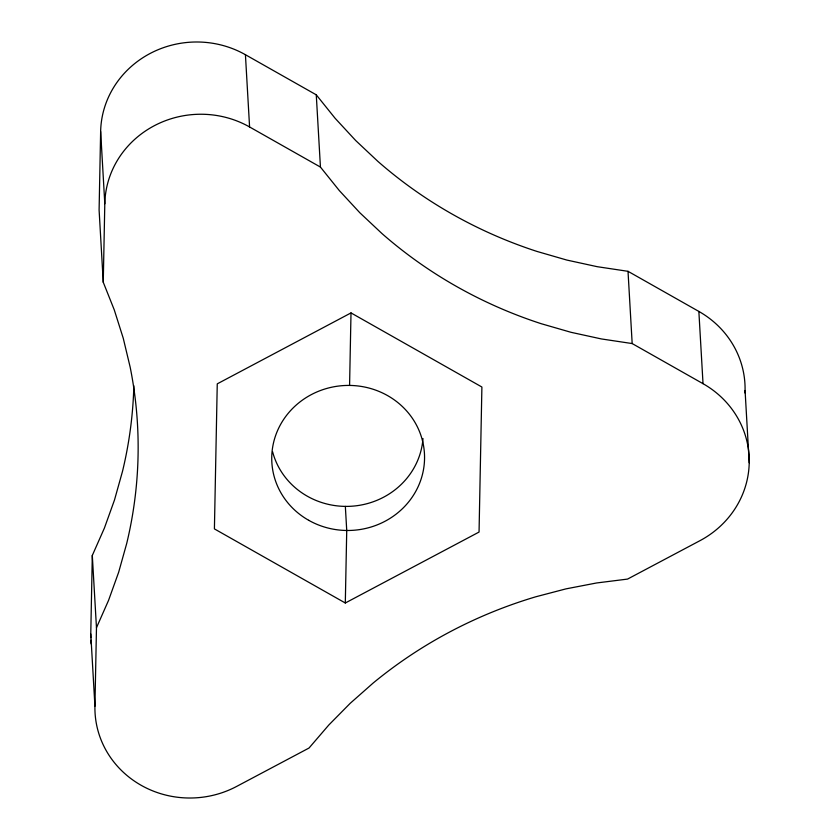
<?xml version="1.0" encoding="UTF-8"?>
<svg xmlns="http://www.w3.org/2000/svg" width="840" height="840" viewBox="0 0 840 840"><rect width="100%" height="100%" fill="white"/><g stroke="black" fill="none" stroke-linecap="round" stroke-linejoin="round"><path stroke-width="1.26" d="M90.773 637.675A95.529 90.647 -3.3 0 1 90.773 633.958L92.305 555.45L104.402 528.077L114.492 499.989L122.514 471.314A452.56 429.419 -3.3 0 0 133.844 385.77M100.642 131.513L99.099 210.021L103.257 282.261L114.282 309.918L123.249 338.237L130.148 367.08A452.56 429.419 -3.3 0 1 126.683 543.564L118.661 572.229L108.57 600.327L96.474 627.7L94.93 706.209A95.529 90.647 -3.3 0 0 236.639 786.429L309.026 748.03L328.808 725.004L350.196 703.322L373.107 683.077A452.56 429.419 -3.3 0 1 535.846 596.768L565.971 588.872L596.589 582.971L627.553 579.086L699.941 540.687A95.529 90.647 -3.3 0 0 703.028 383.681L698.859 311.43L628.016 271.32L597.219 266.69L566.843 260.064L537.043 251.454A452.56 429.419 -3.3 0 1 377.78 161.291L355.667 140.501L335.139 118.314L316.27 94.826L245.427 54.715A95.529 90.647 -3.3 0 0 100.642 131.513L104.801 203.753L103.257 282.261M345.303 602.994L479.052 532.056L481.898 387.019L351.005 312.911L217.256 383.849L214.41 528.895L345.303 602.994L346.731 530.471L345.345 506.394M349.577 385.434L351.005 312.911M703.028 383.681L632.174 343.56L601.388 338.94L571.011 332.304L541.212 323.705A452.56 429.419 -3.3 0 1 381.938 233.531L359.835 212.751L339.308 190.565L320.439 167.076L249.585 126.966L245.427 54.715M745.07 390.506L749.227 462.756M628.016 271.32L632.174 343.56M316.27 94.826L320.439 167.076M92.305 555.45L96.474 627.7M90.773 633.958L94.93 706.209M422.982 438.554A76.419 72.513 -3.3 0 1 353.346 506.09A76.419 72.513 -3.3 0 1 272.601 451.752M104.801 203.753A95.529 90.647 -3.3 0 1 249.585 126.966M698.859 311.43A95.529 90.647 -3.3 0 1 744.986 392.983M91.151 643.923A95.529 90.647 -3.3 0 1 90.867 640.175M308.721 520.307A76.419 72.513 -3.3 0 0 424.546 458.871A76.419 72.513 -3.3 0 0 311.189 394.685A76.419 72.513 -3.3 0 0 308.721 520.307"/></g></svg>
